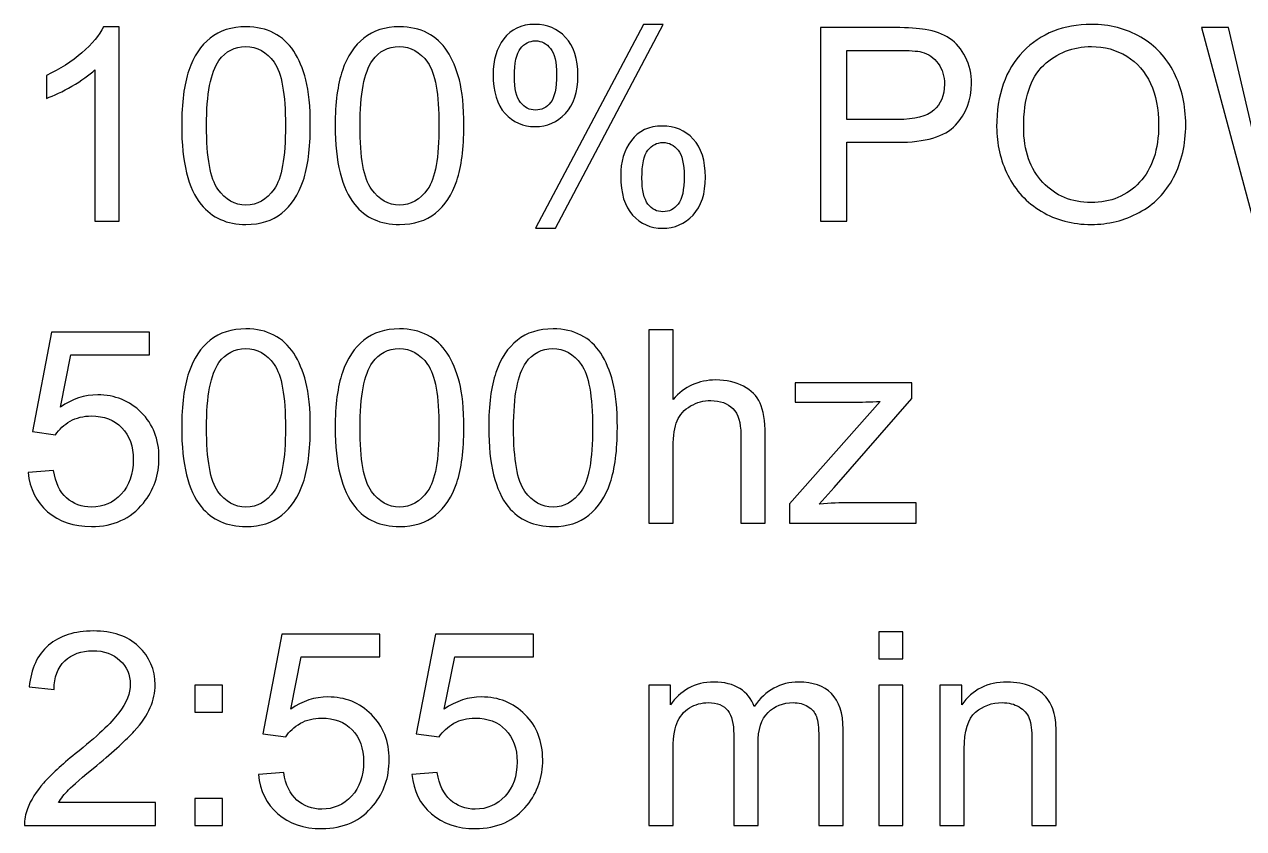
# Model space of a CAD drawing. Extents: x -719 to 505, y -1021 to 376.
# Drawn here: x -644.3 to -529.7, y 244 to 319.6 of the extents above; entities that cross this region are included whole.
import ezdxf

# ---------------------------------------------------------------- set-up
doc = ezdxf.new("R2010")
doc.units = 0
doc.header["$MEASUREMENT"] = 0
doc.layers.add('OUTLINE', color=7, linetype='CONTINUOUS')

msp = doc.modelspace()

# ---------------------------------------------------------------- linework, layer by layer
at = {"layer": 'OUTLINE', "color": 250}
for points, knots in [([(-600.2308, 314.8817), (-600.2308, 316.1771), (-599.898, 317.282), (-599.2284, 318.188), (-599.2284, 318.188), (-598.5586, 319.0981), (-597.5907, 319.5511), (-596.3204, 319.5511), (-596.3204, 319.5511), (-595.1538, 319.5511), (-594.186, 319.1447), (-593.4212, 318.3319), (-593.4212, 318.3319), (-592.6564, 317.5191), (-592.2718, 316.3211), (-592.2718, 314.7463), (-592.2718, 314.7463), (-592.2718, 313.2096), (-592.6607, 312.0242), (-593.4342, 311.1945), (-593.4342, 311.1945), (-594.2075, 310.3648), (-595.1625, 309.9499), (-596.2945, 309.9499), (-596.2945, 309.9499), (-597.4222, 309.9499), (-598.3599, 310.3605), (-599.1073, 311.1776), (-599.1073, 311.1776), (-599.8549, 311.9946), (-600.2308, 313.2307), (-600.2308, 314.8817)], [0, 0, 0, 0, 0.11111111, 0.11111111, 0.11111111, 0.11111111, 0.22222222, 0.22222222, 0.22222222, 0.22222222, 0.33333333, 0.33333333, 0.33333333, 0.33333333, 0.44444444, 0.44444444, 0.44444444, 0.44444444, 0.55555556, 0.55555556, 0.55555556, 0.55555556, 0.66666667, 0.66666667, 0.66666667, 0.66666667, 0.77777778, 0.77777778, 0.77777778, 0.77777778, 1, 1, 1, 1]), ([(-596.2426, 300.3995), (-596.2426, 300.3995), (-586.1189, 319.5511), (-586.1189, 319.5511), (-586.1189, 319.5511), (-586.1189, 319.5511), (-584.261, 319.5511), (-584.261, 319.5511), (-584.261, 319.5511), (-584.261, 319.5511), (-594.3588, 300.3995), (-594.3588, 300.3995), (-594.3588, 300.3995), (-594.3588, 300.3995), (-596.2426, 300.3995), (-596.2426, 300.3995)], [0, 0, 0, 0, 0.2, 0.2, 0.2, 0.2, 0.4, 0.4, 0.4, 0.4, 0.6, 0.6, 0.6, 0.6, 1, 1, 1, 1]), ([(-552.9437, 309.9118), (-552.9437, 312.9259), (-552.1141, 315.2881), (-550.4592, 316.9942), (-550.4592, 316.9942), (-548.8044, 318.7002), (-546.6699, 319.5511), (-544.0515, 319.5511), (-544.0515, 319.5511), (-542.3361, 319.5511), (-540.7936, 319.1489), (-539.4152, 318.3488), (-539.4152, 318.3488), (-538.0412, 317.5487), (-536.9912, 316.4311), (-536.2697, 314.996), (-536.2697, 314.996), (-535.5481, 313.5652), (-535.1852, 311.9396), (-535.1852, 310.1235), (-535.1852, 310.1235), (-535.1852, 308.282), (-535.5653, 306.631), (-536.3258, 305.1789), (-536.3258, 305.1789), (-537.0863, 303.7227), (-538.1622, 302.622), (-539.5535, 301.8769), (-539.5535, 301.8769), (-540.9492, 301.1276), (-542.4528, 300.7551), (-544.0644, 300.7551), (-544.0644, 300.7551), (-545.8144, 300.7551), (-547.3742, 301.17), (-548.7526, 301.9955), (-548.7526, 301.9955), (-550.1266, 302.821), (-551.1722, 303.947), (-551.8808, 305.3779), (-551.8808, 305.3779), (-552.5894, 306.8045), (-552.9437, 308.3158), (-552.9437, 309.9118)], [0, 0, 0, 0, 0.08333333, 0.08333333, 0.08333333, 0.08333333, 0.16666667, 0.16666667, 0.16666667, 0.16666667, 0.25, 0.25, 0.25, 0.25, 0.33333333, 0.33333333, 0.33333333, 0.33333333, 0.41666667, 0.41666667, 0.41666667, 0.41666667, 0.5, 0.5, 0.5, 0.5, 0.58333333, 0.58333333, 0.58333333, 0.58333333, 0.66666667, 0.66666667, 0.66666667, 0.66666667, 0.75, 0.75, 0.75, 0.75, 0.83333333, 0.83333333, 0.83333333, 0.83333333, 1, 1, 1, 1]), ([(-635.3459, 301.0599), (-635.3459, 301.0599), (-637.6273, 301.0599), (-637.6273, 301.0599), (-637.6273, 301.0599), (-637.6273, 301.0599), (-637.6273, 315.2924), (-637.6273, 315.2924), (-637.6273, 315.2924), (-638.1761, 314.7759), (-638.8977, 314.2637), (-639.7878, 313.7514), (-639.7878, 313.7514), (-640.6778, 313.2392), (-641.4815, 312.854), (-642.1901, 312.6), (-642.1901, 312.6), (-642.1901, 312.6), (-642.1901, 314.759), (-642.1901, 314.759), (-642.1901, 314.759), (-640.9155, 315.3432), (-639.8007, 316.0544), (-638.8458, 316.8926), (-638.8458, 316.8926), (-637.8909, 317.7265), (-637.2125, 318.5351), (-636.815, 319.3225), (-636.815, 319.3225), (-636.815, 319.3225), (-635.3459, 319.3225), (-635.3459, 319.3225), (-635.3459, 319.3225), (-635.3459, 319.3225), (-635.3459, 301.0599), (-635.3459, 301.0599)], [0, 0, 0, 0, 0.1, 0.1, 0.1, 0.1, 0.2, 0.2, 0.2, 0.2, 0.3, 0.3, 0.3, 0.3, 0.4, 0.4, 0.4, 0.4, 0.5, 0.5, 0.5, 0.5, 0.6, 0.6, 0.6, 0.6, 0.7, 0.7, 0.7, 0.7, 0.8, 0.8, 0.8, 0.8, 1, 1, 1, 1]), ([(-629.4827, 310.0346), (-629.4827, 312.1809), (-629.258, 313.9165), (-628.8086, 315.2289), (-628.8086, 315.2289), (-628.3549, 316.5454), (-627.6852, 317.5572), (-626.7952, 318.2642), (-626.7952, 318.2642), (-625.9093, 318.9711), (-624.7903, 319.3225), (-623.4422, 319.3225), (-623.4422, 319.3225), (-622.4483, 319.3225), (-621.5756, 319.1278), (-620.8195, 318.7341), (-620.8195, 318.7341), (-620.0676, 318.3404), (-619.4454, 317.7731), (-618.9614, 317.0323), (-618.9614, 317.0323), (-618.4775, 316.2957), (-618.0973, 315.394), (-617.8207, 314.3314), (-617.8207, 314.3314), (-617.54, 313.2688), (-617.4017, 311.8337), (-617.4017, 310.0346), (-617.4017, 310.0346), (-617.4017, 307.901), (-617.6263, 306.1738), (-618.0714, 304.8614), (-618.0714, 304.8614), (-618.5164, 303.5449), (-619.1862, 302.5331), (-620.0762, 301.8219), (-620.0762, 301.8219), (-620.962, 301.1107), (-622.0854, 300.7551), (-623.4422, 300.7551), (-623.4422, 300.7551), (-625.2267, 300.7551), (-626.6309, 301.3774), (-627.6507, 302.6262), (-627.6507, 302.6262), (-628.8734, 304.1502), (-629.4827, 306.6183), (-629.4827, 310.0346)], [0, 0, 0, 0, 0.07692308, 0.07692308, 0.07692308, 0.07692308, 0.15384615, 0.15384615, 0.15384615, 0.15384615, 0.23076923, 0.23076923, 0.23076923, 0.23076923, 0.30769231, 0.30769231, 0.30769231, 0.30769231, 0.38461538, 0.38461538, 0.38461538, 0.38461538, 0.46153846, 0.46153846, 0.46153846, 0.46153846, 0.53846154, 0.53846154, 0.53846154, 0.53846154, 0.61538462, 0.61538462, 0.61538462, 0.61538462, 0.69230769, 0.69230769, 0.69230769, 0.69230769, 0.76923077, 0.76923077, 0.76923077, 0.76923077, 0.84615385, 0.84615385, 0.84615385, 0.84615385, 1, 1, 1, 1]), ([(-615.0641, 310.0346), (-615.0641, 312.1809), (-614.8394, 313.9165), (-614.39, 315.2289), (-614.39, 315.2289), (-613.9363, 316.5454), (-613.2666, 317.5572), (-612.3766, 318.2642), (-612.3766, 318.2642), (-611.4907, 318.9711), (-610.3717, 319.3225), (-609.0236, 319.3225), (-609.0236, 319.3225), (-608.0297, 319.3225), (-607.157, 319.1278), (-606.4009, 318.7341), (-606.4009, 318.7341), (-605.649, 318.3404), (-605.0268, 317.7731), (-604.5428, 317.0323), (-604.5428, 317.0323), (-604.0589, 316.2957), (-603.6787, 315.394), (-603.4021, 314.3314), (-603.4021, 314.3314), (-603.1214, 313.2688), (-602.9831, 311.8337), (-602.9831, 310.0346), (-602.9831, 310.0346), (-602.9831, 307.901), (-603.2077, 306.1738), (-603.6528, 304.8614), (-603.6528, 304.8614), (-604.0978, 303.5449), (-604.7676, 302.5331), (-605.6576, 301.8219), (-605.6576, 301.8219), (-606.5434, 301.1107), (-607.6668, 300.7551), (-609.0236, 300.7551), (-609.0236, 300.7551), (-610.8081, 300.7551), (-612.2123, 301.3774), (-613.2321, 302.6262), (-613.2321, 302.6262), (-614.4548, 304.1502), (-615.0641, 306.6183), (-615.0641, 310.0346)], [0, 0, 0, 0, 0.07692308, 0.07692308, 0.07692308, 0.07692308, 0.15384615, 0.15384615, 0.15384615, 0.15384615, 0.23076923, 0.23076923, 0.23076923, 0.23076923, 0.30769231, 0.30769231, 0.30769231, 0.30769231, 0.38461538, 0.38461538, 0.38461538, 0.38461538, 0.46153846, 0.46153846, 0.46153846, 0.46153846, 0.53846154, 0.53846154, 0.53846154, 0.53846154, 0.61538462, 0.61538462, 0.61538462, 0.61538462, 0.69230769, 0.69230769, 0.69230769, 0.69230769, 0.76923077, 0.76923077, 0.76923077, 0.76923077, 0.84615385, 0.84615385, 0.84615385, 0.84615385, 1, 1, 1, 1]), ([(-569.4838, 301.0599), (-569.4838, 301.0599), (-569.4838, 319.2463), (-569.4838, 319.2463), (-569.4838, 319.2463), (-569.4838, 319.2463), (-562.4754, 319.2463), (-562.4754, 319.2463), (-562.4754, 319.2463), (-561.244, 319.2463), (-560.3021, 319.187), (-559.6496, 319.0727), (-559.6496, 319.0727), (-558.7379, 318.9246), (-557.9731, 318.6409), (-557.3552, 318.2261), (-557.3552, 318.2261), (-556.7374, 317.807), (-556.2405, 317.2228), (-555.8645, 316.4735), (-555.8645, 316.4735), (-555.4886, 315.7242), (-555.3029, 314.8987), (-555.3029, 313.997), (-555.3029, 313.997), (-555.3029, 312.456), (-555.8041, 311.1479), (-556.8108, 310.0811), (-556.8108, 310.0811), (-557.8133, 309.0101), (-559.6323, 308.4767), (-562.2594, 308.4767), (-562.2594, 308.4767), (-562.2594, 308.4767), (-567.0209, 308.4767), (-567.0209, 308.4767), (-567.0209, 308.4767), (-567.0209, 308.4767), (-567.0209, 301.0599), (-567.0209, 301.0599), (-567.0209, 301.0599), (-567.0209, 301.0599), (-569.4838, 301.0599), (-569.4838, 301.0599)], [0, 0, 0, 0, 0.08333333, 0.08333333, 0.08333333, 0.08333333, 0.16666667, 0.16666667, 0.16666667, 0.16666667, 0.25, 0.25, 0.25, 0.25, 0.33333333, 0.33333333, 0.33333333, 0.33333333, 0.41666667, 0.41666667, 0.41666667, 0.41666667, 0.5, 0.5, 0.5, 0.5, 0.58333333, 0.58333333, 0.58333333, 0.58333333, 0.66666667, 0.66666667, 0.66666667, 0.66666667, 0.75, 0.75, 0.75, 0.75, 0.83333333, 0.83333333, 0.83333333, 0.83333333, 1, 1, 1, 1]), ([(-528.8249, 301.0599), (-528.8249, 301.0599), (-533.7117, 319.2463), (-533.7117, 319.2463), (-533.7117, 319.2463), (-533.7117, 319.2463), (-531.1624, 319.2463), (-531.1624, 319.2463), (-531.1624, 319.2463), (-531.1624, 319.2463), (-528.3799, 307.321), (-528.3799, 307.321), (-528.3799, 307.321), (-528.0773, 306.0722), (-527.8095, 304.8318), (-527.5805, 303.6041), (-527.5805, 303.6041), (-527.0922, 305.543), (-526.807, 306.6606), (-526.725, 306.9569), (-526.725, 306.9569), (-526.725, 306.9569), (-523.2164, 319.2463), (-523.2164, 319.2463), (-523.2164, 319.2463), (-523.2164, 319.2463), (-520.2567, 319.2463), (-520.2567, 319.2463), (-520.2567, 319.2463), (-520.2567, 319.2463), (-517.5951, 310.0388), (-517.5951, 310.0388), (-517.5951, 310.0388), (-516.9426, 307.7528), (-516.4587, 305.6065), (-516.1476, 303.6041), (-516.1476, 303.6041), (-515.9013, 304.7514), (-515.5859, 306.0679), (-515.2013, 307.5538), (-515.2013, 307.5538), (-515.2013, 307.5538), (-512.302, 319.2463), (-512.302, 319.2463), (-512.302, 319.2463), (-512.302, 319.2463), (-509.8349, 319.2463), (-509.8349, 319.2463), (-509.8349, 319.2463), (-509.8349, 319.2463), (-514.9162, 301.0599), (-514.9162, 301.0599), (-514.9162, 301.0599), (-514.9162, 301.0599), (-517.3055, 301.0599), (-517.3055, 301.0599), (-517.3055, 301.0599), (-517.3055, 301.0599), (-521.1987, 314.9156), (-521.1987, 314.9156), (-521.1987, 314.9156), (-521.527, 316.0755), (-521.7257, 316.7867), (-521.7992, 317.0492), (-521.7992, 317.0492), (-522.0109, 316.2195), (-522.2011, 315.5083), (-522.3653, 314.9198), (-522.3653, 314.9198), (-522.3653, 314.9198), (-526.2583, 301.0599), (-526.2583, 301.0599), (-526.2583, 301.0599), (-526.2583, 301.0599), (-528.8249, 301.0599), (-528.8249, 301.0599)], [0, 0, 0, 0, 0.05, 0.05, 0.05, 0.05, 0.1, 0.1, 0.1, 0.1, 0.15, 0.15, 0.15, 0.15, 0.2, 0.2, 0.2, 0.2, 0.25, 0.25, 0.25, 0.25, 0.3, 0.3, 0.3, 0.3, 0.35, 0.35, 0.35, 0.35, 0.4, 0.4, 0.4, 0.4, 0.45, 0.45, 0.45, 0.45, 0.5, 0.5, 0.5, 0.5, 0.55, 0.55, 0.55, 0.55, 0.6, 0.6, 0.6, 0.6, 0.65, 0.65, 0.65, 0.65, 0.7, 0.7, 0.7, 0.7, 0.75, 0.75, 0.75, 0.75, 0.8, 0.8, 0.8, 0.8, 0.85, 0.85, 0.85, 0.85, 0.9, 0.9, 0.9, 0.9, 1, 1, 1, 1]), ([(-627.1494, 310.0261), (-627.1494, 307.0331), (-626.7952, 305.0435), (-626.0822, 304.0613), (-626.0822, 304.0613), (-625.3693, 303.075), (-624.4878, 302.5839), (-623.4422, 302.5839), (-623.4422, 302.5839), (-622.3965, 302.5839), (-621.515, 303.0792), (-620.8021, 304.0656), (-620.8021, 304.0656), (-620.0892, 305.0562), (-619.7349, 307.0416), (-619.7349, 310.0261), (-619.7349, 310.0261), (-619.7349, 313.0191), (-620.0892, 315.0087), (-620.8021, 315.9909), (-620.8021, 315.9909), (-621.5108, 316.9772), (-622.4009, 317.4683), (-623.4681, 317.4683), (-623.4681, 317.4683), (-624.5138, 317.4683), (-625.3519, 317.0323), (-625.9785, 316.1644), (-625.9785, 316.1644), (-626.7606, 315.0595), (-627.1494, 313.0106), (-627.1494, 310.0261)], [0, 0, 0, 0, 0.11111111, 0.11111111, 0.11111111, 0.11111111, 0.22222222, 0.22222222, 0.22222222, 0.22222222, 0.33333333, 0.33333333, 0.33333333, 0.33333333, 0.44444444, 0.44444444, 0.44444444, 0.44444444, 0.55555556, 0.55555556, 0.55555556, 0.55555556, 0.66666667, 0.66666667, 0.66666667, 0.66666667, 0.77777778, 0.77777778, 0.77777778, 0.77777778, 1, 1, 1, 1]), ([(-612.7308, 310.0261), (-612.7308, 307.0331), (-612.3766, 305.0435), (-611.6636, 304.0613), (-611.6636, 304.0613), (-610.9507, 303.075), (-610.0692, 302.5839), (-609.0236, 302.5839), (-609.0236, 302.5839), (-607.9779, 302.5839), (-607.0964, 303.0792), (-606.3835, 304.0656), (-606.3835, 304.0656), (-605.6706, 305.0562), (-605.3163, 307.0416), (-605.3163, 310.0261), (-605.3163, 310.0261), (-605.3163, 313.0191), (-605.6706, 315.0087), (-606.3835, 315.9909), (-606.3835, 315.9909), (-607.0922, 316.9772), (-607.9823, 317.4683), (-609.0495, 317.4683), (-609.0495, 317.4683), (-610.0952, 317.4683), (-610.9333, 317.0323), (-611.5599, 316.1644), (-611.5599, 316.1644), (-612.342, 315.0595), (-612.7308, 313.0106), (-612.7308, 310.0261)], [0, 0, 0, 0, 0.11111111, 0.11111111, 0.11111111, 0.11111111, 0.22222222, 0.22222222, 0.22222222, 0.22222222, 0.33333333, 0.33333333, 0.33333333, 0.33333333, 0.44444444, 0.44444444, 0.44444444, 0.44444444, 0.55555556, 0.55555556, 0.55555556, 0.55555556, 0.66666667, 0.66666667, 0.66666667, 0.66666667, 0.77777778, 0.77777778, 0.77777778, 0.77777778, 1, 1, 1, 1]), ([(-596.2556, 318.0017), (-596.8216, 318.0017), (-597.2926, 317.7646), (-597.6685, 317.2863), (-597.6685, 317.2863), (-598.0444, 316.8079), (-598.2346, 315.9316), (-598.2346, 314.6574), (-598.2346, 314.6574), (-598.2346, 313.4974), (-598.0444, 312.6804), (-597.6642, 312.2105), (-597.6642, 312.2105), (-597.284, 311.7364), (-596.813, 311.4993), (-596.2556, 311.4993), (-596.2556, 311.4993), (-595.6809, 311.4993), (-595.2056, 311.7364), (-594.8297, 312.2147), (-594.8297, 312.2147), (-594.4538, 312.6931), (-594.268, 313.5652), (-594.268, 314.8309), (-594.268, 314.8309), (-594.268, 315.9993), (-594.4582, 316.8206), (-594.8384, 317.2905), (-594.8384, 317.2905), (-595.2186, 317.7646), (-595.6896, 318.0017), (-596.2556, 318.0017)], [0, 0, 0, 0, 0.11111111, 0.11111111, 0.11111111, 0.11111111, 0.22222222, 0.22222222, 0.22222222, 0.22222222, 0.33333333, 0.33333333, 0.33333333, 0.33333333, 0.44444444, 0.44444444, 0.44444444, 0.44444444, 0.55555556, 0.55555556, 0.55555556, 0.55555556, 0.66666667, 0.66666667, 0.66666667, 0.66666667, 0.77777778, 0.77777778, 0.77777778, 0.77777778, 1, 1, 1, 1]), ([(-550.4031, 309.8695), (-550.4031, 307.6808), (-549.8025, 305.9579), (-548.6013, 304.7006), (-548.6013, 304.7006), (-547.4001, 303.4433), (-545.8921, 302.8125), (-544.0774, 302.8125), (-544.0774, 302.8125), (-542.2281, 302.8125), (-540.7114, 303.4475), (-539.5146, 304.7175), (-539.5146, 304.7175), (-538.3221, 305.9875), (-537.7258, 307.7909), (-537.7258, 310.1277), (-537.7258, 310.1277), (-537.7258, 311.6051), (-537.9808, 312.8963), (-538.4906, 313.997), (-538.4906, 313.997), (-539.0004, 315.0976), (-539.7479, 315.9528), (-540.7288, 316.5581), (-540.7288, 316.5581), (-541.7139, 317.1635), (-542.8158, 317.4683), (-544.0385, 317.4683), (-544.0385, 317.4683), (-545.7755, 317.4683), (-547.2705, 316.8841), (-548.5235, 315.7157), (-548.5235, 315.7157), (-549.7766, 314.5473), (-550.4031, 312.6), (-550.4031, 309.8695)], [0, 0, 0, 0, 0.1, 0.1, 0.1, 0.1, 0.2, 0.2, 0.2, 0.2, 0.3, 0.3, 0.3, 0.3, 0.4, 0.4, 0.4, 0.4, 0.5, 0.5, 0.5, 0.5, 0.6, 0.6, 0.6, 0.6, 0.7, 0.7, 0.7, 0.7, 0.8, 0.8, 0.8, 0.8, 1, 1, 1, 1]), ([(-567.0209, 310.6103), (-567.0209, 310.6103), (-562.2248, 310.6103), (-562.2248, 310.6103), (-562.2248, 310.6103), (-560.6347, 310.6103), (-559.5114, 310.8982), (-558.8416, 311.4781), (-558.8416, 311.4781), (-558.1762, 312.0581), (-557.8435, 312.8709), (-557.8435, 313.925), (-557.8435, 313.925), (-557.8435, 314.6828), (-558.0379, 315.3347), (-558.4311, 315.8766), (-558.4311, 315.8766), (-558.8244, 316.4184), (-559.3429, 316.7783), (-559.9823, 316.9518), (-559.9823, 316.9518), (-560.3971, 317.0577), (-561.1619, 317.1127), (-562.2724, 317.1127), (-562.2724, 317.1127), (-562.2724, 317.1127), (-567.0209, 317.1127), (-567.0209, 317.1127), (-567.0209, 317.1127), (-567.0209, 317.1127), (-567.0209, 310.6103), (-567.0209, 310.6103)], [0, 0, 0, 0, 0.11111111, 0.11111111, 0.11111111, 0.11111111, 0.22222222, 0.22222222, 0.22222222, 0.22222222, 0.33333333, 0.33333333, 0.33333333, 0.33333333, 0.44444444, 0.44444444, 0.44444444, 0.44444444, 0.55555556, 0.55555556, 0.55555556, 0.55555556, 0.66666667, 0.66666667, 0.66666667, 0.66666667, 0.77777778, 0.77777778, 0.77777778, 0.77777778, 1, 1, 1, 1]), ([(-588.2535, 305.3313), (-588.2535, 306.6352), (-587.9207, 307.7401), (-587.2511, 308.646), (-587.2511, 308.646), (-586.5856, 309.5477), (-585.6134, 310.0007), (-584.3388, 310.0007), (-584.3388, 310.0007), (-583.1722, 310.0007), (-582.2043, 309.5943), (-581.4395, 308.7815), (-581.4395, 308.7815), (-580.6747, 307.9687), (-580.2945, 306.7707), (-580.2945, 305.1959), (-580.2945, 305.1959), (-580.2945, 303.6592), (-580.6791, 302.4738), (-581.4525, 301.6441), (-581.4525, 301.6441), (-582.2259, 300.8144), (-583.1851, 300.3995), (-584.3258, 300.3995), (-584.3258, 300.3995), (-585.4493, 300.3995), (-586.3826, 300.8101), (-587.13, 301.6314), (-587.13, 301.6314), (-587.8775, 302.4527), (-588.2535, 303.6888), (-588.2535, 305.3313)], [0, 0, 0, 0, 0.11111111, 0.11111111, 0.11111111, 0.11111111, 0.22222222, 0.22222222, 0.22222222, 0.22222222, 0.33333333, 0.33333333, 0.33333333, 0.33333333, 0.44444444, 0.44444444, 0.44444444, 0.44444444, 0.55555556, 0.55555556, 0.55555556, 0.55555556, 0.66666667, 0.66666667, 0.66666667, 0.66666667, 0.77777778, 0.77777778, 0.77777778, 0.77777778, 1, 1, 1, 1]), ([(-584.274, 308.4513), (-584.8486, 308.4513), (-585.3197, 308.2142), (-585.6956, 307.7359), (-585.6956, 307.7359), (-586.0715, 307.2575), (-586.2572, 306.3812), (-586.2572, 305.107), (-586.2572, 305.107), (-586.2572, 303.9555), (-586.0671, 303.1427), (-585.6869, 302.6643), (-585.6869, 302.6643), (-585.311, 302.186), (-584.8443, 301.9489), (-584.2869, 301.9489), (-584.2869, 301.9489), (-583.7036, 301.9489), (-583.2283, 302.186), (-582.8524, 302.6643), (-582.8524, 302.6643), (-582.4765, 303.1427), (-582.2907, 304.0148), (-582.2907, 305.2805), (-582.2907, 305.2805), (-582.2907, 306.4489), (-582.4809, 307.2702), (-582.8611, 307.7401), (-582.8611, 307.7401), (-583.237, 308.2142), (-583.7079, 308.4513), (-584.274, 308.4513)], [0, 0, 0, 0, 0.11111111, 0.11111111, 0.11111111, 0.11111111, 0.22222222, 0.22222222, 0.22222222, 0.22222222, 0.33333333, 0.33333333, 0.33333333, 0.33333333, 0.44444444, 0.44444444, 0.44444444, 0.44444444, 0.55555556, 0.55555556, 0.55555556, 0.55555556, 0.66666667, 0.66666667, 0.66666667, 0.66666667, 0.77777778, 0.77777778, 0.77777778, 0.77777778, 1, 1, 1, 1]), ([(-629.4827, 281.6585), (-629.4827, 283.8048), (-629.258, 285.5404), (-628.8086, 286.8528), (-628.8086, 286.8528), (-628.3549, 288.1693), (-627.6852, 289.1811), (-626.7952, 289.8881), (-626.7952, 289.8881), (-625.9093, 290.595), (-624.7903, 290.9464), (-623.4422, 290.9464), (-623.4422, 290.9464), (-622.4483, 290.9464), (-621.5756, 290.7517), (-620.8195, 290.358), (-620.8195, 290.358), (-620.0676, 289.9643), (-619.4454, 289.397), (-618.9614, 288.6562), (-618.9614, 288.6562), (-618.4775, 287.9196), (-618.0973, 287.0179), (-617.8207, 285.9553), (-617.8207, 285.9553), (-617.54, 284.8927), (-617.4017, 283.4576), (-617.4017, 281.6585), (-617.4017, 281.6585), (-617.4017, 279.5249), (-617.6263, 277.7977), (-618.0714, 276.4853), (-618.0714, 276.4853), (-618.5164, 275.1688), (-619.1862, 274.157), (-620.0762, 273.4458), (-620.0762, 273.4458), (-620.962, 272.7346), (-622.0854, 272.379), (-623.4422, 272.379), (-623.4422, 272.379), (-625.2267, 272.379), (-626.6309, 273.0013), (-627.6507, 274.2501), (-627.6507, 274.2501), (-628.8734, 275.7741), (-629.4827, 278.2422), (-629.4827, 281.6585)], [0, 0, 0, 0, 0.07692308, 0.07692308, 0.07692308, 0.07692308, 0.15384615, 0.15384615, 0.15384615, 0.15384615, 0.23076923, 0.23076923, 0.23076923, 0.23076923, 0.30769231, 0.30769231, 0.30769231, 0.30769231, 0.38461538, 0.38461538, 0.38461538, 0.38461538, 0.46153846, 0.46153846, 0.46153846, 0.46153846, 0.53846154, 0.53846154, 0.53846154, 0.53846154, 0.61538462, 0.61538462, 0.61538462, 0.61538462, 0.69230769, 0.69230769, 0.69230769, 0.69230769, 0.76923077, 0.76923077, 0.76923077, 0.76923077, 0.84615385, 0.84615385, 0.84615385, 0.84615385, 1, 1, 1, 1]), ([(-615.0641, 281.6585), (-615.0641, 283.8048), (-614.8394, 285.5404), (-614.39, 286.8528), (-614.39, 286.8528), (-613.9363, 288.1693), (-613.2666, 289.1811), (-612.3766, 289.8881), (-612.3766, 289.8881), (-611.4907, 290.595), (-610.3717, 290.9464), (-609.0236, 290.9464), (-609.0236, 290.9464), (-608.0297, 290.9464), (-607.157, 290.7517), (-606.4009, 290.358), (-606.4009, 290.358), (-605.649, 289.9643), (-605.0268, 289.397), (-604.5428, 288.6562), (-604.5428, 288.6562), (-604.0589, 287.9196), (-603.6787, 287.0179), (-603.4021, 285.9553), (-603.4021, 285.9553), (-603.1214, 284.8927), (-602.9831, 283.4576), (-602.9831, 281.6585), (-602.9831, 281.6585), (-602.9831, 279.5249), (-603.2077, 277.7977), (-603.6528, 276.4853), (-603.6528, 276.4853), (-604.0978, 275.1688), (-604.7676, 274.157), (-605.6576, 273.4458), (-605.6576, 273.4458), (-606.5434, 272.7346), (-607.6668, 272.379), (-609.0236, 272.379), (-609.0236, 272.379), (-610.8081, 272.379), (-612.2123, 273.0013), (-613.2321, 274.2501), (-613.2321, 274.2501), (-614.4548, 275.7741), (-615.0641, 278.2422), (-615.0641, 281.6585)], [0, 0, 0, 0, 0.07692308, 0.07692308, 0.07692308, 0.07692308, 0.15384615, 0.15384615, 0.15384615, 0.15384615, 0.23076923, 0.23076923, 0.23076923, 0.23076923, 0.30769231, 0.30769231, 0.30769231, 0.30769231, 0.38461538, 0.38461538, 0.38461538, 0.38461538, 0.46153846, 0.46153846, 0.46153846, 0.46153846, 0.53846154, 0.53846154, 0.53846154, 0.53846154, 0.61538462, 0.61538462, 0.61538462, 0.61538462, 0.69230769, 0.69230769, 0.69230769, 0.69230769, 0.76923077, 0.76923077, 0.76923077, 0.76923077, 0.84615385, 0.84615385, 0.84615385, 0.84615385, 1, 1, 1, 1]), ([(-600.6456, 281.6585), (-600.6456, 283.8048), (-600.4209, 285.5404), (-599.9715, 286.8528), (-599.9715, 286.8528), (-599.5178, 288.1693), (-598.8481, 289.1811), (-597.9581, 289.8881), (-597.9581, 289.8881), (-597.0722, 290.595), (-595.9532, 290.9464), (-594.6051, 290.9464), (-594.6051, 290.9464), (-593.6112, 290.9464), (-592.7385, 290.7517), (-591.9824, 290.358), (-591.9824, 290.358), (-591.2305, 289.9643), (-590.6083, 289.397), (-590.1243, 288.6562), (-590.1243, 288.6562), (-589.6404, 287.9196), (-589.2602, 287.0179), (-588.9836, 285.9553), (-588.9836, 285.9553), (-588.7029, 284.8927), (-588.5646, 283.4576), (-588.5646, 281.6585), (-588.5646, 281.6585), (-588.5646, 279.5249), (-588.7892, 277.7977), (-589.2343, 276.4853), (-589.2343, 276.4853), (-589.6793, 275.1688), (-590.3491, 274.157), (-591.2391, 273.4458), (-591.2391, 273.4458), (-592.1249, 272.7346), (-593.2483, 272.379), (-594.6051, 272.379), (-594.6051, 272.379), (-596.3896, 272.379), (-597.7938, 273.0013), (-598.8136, 274.2501), (-598.8136, 274.2501), (-600.0363, 275.7741), (-600.6456, 278.2422), (-600.6456, 281.6585)], [0, 0, 0, 0, 0.07692308, 0.07692308, 0.07692308, 0.07692308, 0.15384615, 0.15384615, 0.15384615, 0.15384615, 0.23076923, 0.23076923, 0.23076923, 0.23076923, 0.30769231, 0.30769231, 0.30769231, 0.30769231, 0.38461538, 0.38461538, 0.38461538, 0.38461538, 0.46153846, 0.46153846, 0.46153846, 0.46153846, 0.53846154, 0.53846154, 0.53846154, 0.53846154, 0.61538462, 0.61538462, 0.61538462, 0.61538462, 0.69230769, 0.69230769, 0.69230769, 0.69230769, 0.76923077, 0.76923077, 0.76923077, 0.76923077, 0.84615385, 0.84615385, 0.84615385, 0.84615385, 1, 1, 1, 1]), ([(-585.6048, 272.6838), (-585.6048, 272.6838), (-585.6048, 290.8702), (-585.6048, 290.8702), (-585.6048, 290.8702), (-585.6048, 290.8702), (-583.3234, 290.8702), (-583.3234, 290.8702), (-583.3234, 290.8702), (-583.3234, 290.8702), (-583.3234, 284.3255), (-583.3234, 284.3255), (-583.3234, 284.3255), (-582.2647, 285.5404), (-580.9296, 286.1458), (-579.3137, 286.1458), (-579.3137, 286.1458), (-578.3242, 286.1458), (-577.4643, 285.9553), (-576.7298, 285.5701), (-576.7298, 285.5701), (-575.9996, 285.1848), (-575.4768, 284.6557), (-575.1613, 283.9783), (-575.1613, 283.9783), (-574.8459, 283.301), (-574.6904, 282.3146), (-574.6904, 281.0277), (-574.6904, 281.0277), (-574.6904, 281.0277), (-574.6904, 272.6838), (-574.6904, 272.6838), (-574.6904, 272.6838), (-574.6904, 272.6838), (-576.9718, 272.6838), (-576.9718, 272.6838), (-576.9718, 272.6838), (-576.9718, 272.6838), (-576.9718, 281.0192), (-576.9718, 281.0192), (-576.9718, 281.0192), (-576.9718, 282.1326), (-577.2181, 282.9454), (-577.7063, 283.4534), (-577.7063, 283.4534), (-578.1989, 283.9614), (-578.8902, 284.2154), (-579.7889, 284.2154), (-579.7889, 284.2154), (-580.4587, 284.2154), (-581.0896, 284.0461), (-581.6814, 283.7032), (-581.6814, 283.7032), (-582.2734, 283.3603), (-582.6925, 282.8946), (-582.9475, 282.3062), (-582.9475, 282.3062), (-583.198, 281.722), (-583.3234, 280.9134), (-583.3234, 279.8805), (-583.3234, 279.8805), (-583.3234, 279.8805), (-583.3234, 272.6838), (-583.3234, 272.6838), (-583.3234, 272.6838), (-583.3234, 272.6838), (-585.6048, 272.6838), (-585.6048, 272.6838)], [0, 0, 0, 0, 0.05555556, 0.05555556, 0.05555556, 0.05555556, 0.11111111, 0.11111111, 0.11111111, 0.11111111, 0.16666667, 0.16666667, 0.16666667, 0.16666667, 0.22222222, 0.22222222, 0.22222222, 0.22222222, 0.27777778, 0.27777778, 0.27777778, 0.27777778, 0.33333333, 0.33333333, 0.33333333, 0.33333333, 0.38888889, 0.38888889, 0.38888889, 0.38888889, 0.44444444, 0.44444444, 0.44444444, 0.44444444, 0.5, 0.5, 0.5, 0.5, 0.55555556, 0.55555556, 0.55555556, 0.55555556, 0.61111111, 0.61111111, 0.61111111, 0.61111111, 0.66666667, 0.66666667, 0.66666667, 0.66666667, 0.72222222, 0.72222222, 0.72222222, 0.72222222, 0.77777778, 0.77777778, 0.77777778, 0.77777778, 0.83333333, 0.83333333, 0.83333333, 0.83333333, 0.88888889, 0.88888889, 0.88888889, 0.88888889, 1, 1, 1, 1]), ([(-643.9012, 277.459), (-643.9012, 277.459), (-641.5161, 277.6368), (-641.5161, 277.6368), (-641.5161, 277.6368), (-641.3389, 276.498), (-640.9285, 275.6429), (-640.2889, 275.0672), (-640.2889, 275.0672), (-639.6495, 274.4957), (-638.8675, 274.2078), (-637.9471, 274.2078), (-637.9471, 274.2078), (-636.8366, 274.2078), (-635.9076, 274.6142), (-635.1515, 275.4228), (-635.1515, 275.4228), (-634.3997, 276.2356), (-634.0238, 277.3108), (-634.0238, 278.6486), (-634.0238, 278.6486), (-634.0238, 279.9228), (-634.3824, 280.9261), (-635.1039, 281.6627), (-635.1039, 281.6627), (-635.8256, 282.3993), (-636.7805, 282.7676), (-637.9687, 282.7676), (-637.9687, 282.7676), (-638.7075, 282.7676), (-639.3686, 282.6025), (-639.9563, 282.2723), (-639.9563, 282.2723), (-640.5396, 281.9421), (-640.9976, 281.5145), (-641.3346, 280.9896), (-641.3346, 280.9896), (-641.3346, 280.9896), (-643.4864, 281.2944), (-643.4864, 281.2944), (-643.4864, 281.2944), (-643.4864, 281.2944), (-641.6976, 290.6416), (-641.6976, 290.6416), (-641.6976, 290.6416), (-641.6976, 290.6416), (-632.4942, 290.6416), (-632.4942, 290.6416), (-632.4942, 290.6416), (-632.4942, 290.6416), (-632.4942, 288.508), (-632.4942, 288.508), (-632.4942, 288.508), (-632.4942, 288.508), (-639.8785, 288.508), (-639.8785, 288.508), (-639.8785, 288.508), (-639.8785, 288.508), (-640.868, 283.6016), (-640.868, 283.6016), (-640.868, 283.6016), (-639.7575, 284.3678), (-638.5909, 284.7488), (-637.3724, 284.7488), (-637.3724, 284.7488), (-635.7565, 284.7488), (-634.391, 284.1985), (-633.2806, 283.0978), (-633.2806, 283.0978), (-632.1701, 281.9971), (-631.6128, 280.5832), (-631.6128, 278.856), (-631.6128, 278.856), (-631.6128, 277.2092), (-632.101, 275.7868), (-633.0775, 274.5888), (-633.0775, 274.5888), (-634.2658, 273.1156), (-635.8904, 272.379), (-637.9471, 272.379), (-637.9471, 272.379), (-639.6322, 272.379), (-641.0063, 272.8447), (-642.0735, 273.7718), (-642.0735, 273.7718), (-643.1407, 274.6989), (-643.7499, 275.9265), (-643.9012, 277.459)], [0, 0, 0, 0, 0.04347826, 0.04347826, 0.04347826, 0.04347826, 0.08695652, 0.08695652, 0.08695652, 0.08695652, 0.13043478, 0.13043478, 0.13043478, 0.13043478, 0.17391304, 0.17391304, 0.17391304, 0.17391304, 0.2173913, 0.2173913, 0.2173913, 0.2173913, 0.26086957, 0.26086957, 0.26086957, 0.26086957, 0.30434783, 0.30434783, 0.30434783, 0.30434783, 0.34782609, 0.34782609, 0.34782609, 0.34782609, 0.39130435, 0.39130435, 0.39130435, 0.39130435, 0.43478261, 0.43478261, 0.43478261, 0.43478261, 0.47826087, 0.47826087, 0.47826087, 0.47826087, 0.52173913, 0.52173913, 0.52173913, 0.52173913, 0.56521739, 0.56521739, 0.56521739, 0.56521739, 0.60869565, 0.60869565, 0.60869565, 0.60869565, 0.65217391, 0.65217391, 0.65217391, 0.65217391, 0.69565217, 0.69565217, 0.69565217, 0.69565217, 0.73913043, 0.73913043, 0.73913043, 0.73913043, 0.7826087, 0.7826087, 0.7826087, 0.7826087, 0.82608696, 0.82608696, 0.82608696, 0.82608696, 0.86956522, 0.86956522, 0.86956522, 0.86956522, 0.91304348, 0.91304348, 0.91304348, 0.91304348, 1, 1, 1, 1]), ([(-627.1494, 281.65), (-627.1494, 278.657), (-626.7952, 276.6674), (-626.0822, 275.6852), (-626.0822, 275.6852), (-625.3693, 274.6989), (-624.4878, 274.2078), (-623.4422, 274.2078), (-623.4422, 274.2078), (-622.3965, 274.2078), (-621.515, 274.7031), (-620.8021, 275.6895), (-620.8021, 275.6895), (-620.0892, 276.6801), (-619.7349, 278.6655), (-619.7349, 281.65), (-619.7349, 281.65), (-619.7349, 284.643), (-620.0892, 286.6326), (-620.8021, 287.6148), (-620.8021, 287.6148), (-621.5108, 288.6011), (-622.4009, 289.0922), (-623.4681, 289.0922), (-623.4681, 289.0922), (-624.5138, 289.0922), (-625.3519, 288.6562), (-625.9785, 287.7883), (-625.9785, 287.7883), (-626.7606, 286.6834), (-627.1494, 284.6345), (-627.1494, 281.65)], [0, 0, 0, 0, 0.11111111, 0.11111111, 0.11111111, 0.11111111, 0.22222222, 0.22222222, 0.22222222, 0.22222222, 0.33333333, 0.33333333, 0.33333333, 0.33333333, 0.44444444, 0.44444444, 0.44444444, 0.44444444, 0.55555556, 0.55555556, 0.55555556, 0.55555556, 0.66666667, 0.66666667, 0.66666667, 0.66666667, 0.77777778, 0.77777778, 0.77777778, 0.77777778, 1, 1, 1, 1]), ([(-612.7308, 281.65), (-612.7308, 278.657), (-612.3766, 276.6674), (-611.6636, 275.6852), (-611.6636, 275.6852), (-610.9507, 274.6989), (-610.0692, 274.2078), (-609.0236, 274.2078), (-609.0236, 274.2078), (-607.9779, 274.2078), (-607.0964, 274.7031), (-606.3835, 275.6895), (-606.3835, 275.6895), (-605.6706, 276.6801), (-605.3163, 278.6655), (-605.3163, 281.65), (-605.3163, 281.65), (-605.3163, 284.643), (-605.6706, 286.6326), (-606.3835, 287.6148), (-606.3835, 287.6148), (-607.0922, 288.6011), (-607.9823, 289.0922), (-609.0495, 289.0922), (-609.0495, 289.0922), (-610.0952, 289.0922), (-610.9333, 288.6562), (-611.5599, 287.7883), (-611.5599, 287.7883), (-612.342, 286.6834), (-612.7308, 284.6345), (-612.7308, 281.65)], [0, 0, 0, 0, 0.11111111, 0.11111111, 0.11111111, 0.11111111, 0.22222222, 0.22222222, 0.22222222, 0.22222222, 0.33333333, 0.33333333, 0.33333333, 0.33333333, 0.44444444, 0.44444444, 0.44444444, 0.44444444, 0.55555556, 0.55555556, 0.55555556, 0.55555556, 0.66666667, 0.66666667, 0.66666667, 0.66666667, 0.77777778, 0.77777778, 0.77777778, 0.77777778, 1, 1, 1, 1]), ([(-598.3123, 281.65), (-598.3123, 278.657), (-597.9581, 276.6674), (-597.2451, 275.6852), (-597.2451, 275.6852), (-596.5322, 274.6989), (-595.6507, 274.2078), (-594.6051, 274.2078), (-594.6051, 274.2078), (-593.5594, 274.2078), (-592.6779, 274.7031), (-591.965, 275.6895), (-591.965, 275.6895), (-591.2521, 276.6801), (-590.8978, 278.6655), (-590.8978, 281.65), (-590.8978, 281.65), (-590.8978, 284.643), (-591.2521, 286.6326), (-591.965, 287.6148), (-591.965, 287.6148), (-592.6737, 288.6011), (-593.5638, 289.0922), (-594.631, 289.0922), (-594.631, 289.0922), (-595.6767, 289.0922), (-596.5148, 288.6562), (-597.1414, 287.7883), (-597.1414, 287.7883), (-597.9235, 286.6834), (-598.3123, 284.6345), (-598.3123, 281.65)], [0, 0, 0, 0, 0.11111111, 0.11111111, 0.11111111, 0.11111111, 0.22222222, 0.22222222, 0.22222222, 0.22222222, 0.33333333, 0.33333333, 0.33333333, 0.33333333, 0.44444444, 0.44444444, 0.44444444, 0.44444444, 0.55555556, 0.55555556, 0.55555556, 0.55555556, 0.66666667, 0.66666667, 0.66666667, 0.66666667, 0.77777778, 0.77777778, 0.77777778, 0.77777778, 1, 1, 1, 1]), ([(-572.3918, 272.6838), (-572.3918, 272.6838), (-572.3918, 274.5041), (-572.3918, 274.5041), (-572.3918, 274.5041), (-572.3918, 274.5041), (-563.8712, 284.1392), (-563.8712, 284.1392), (-563.8712, 284.1392), (-564.839, 284.0884), (-565.6902, 284.063), (-566.4248, 284.063), (-566.4248, 284.063), (-566.4248, 284.063), (-571.8733, 284.063), (-571.8733, 284.063), (-571.8733, 284.063), (-571.8733, 284.063), (-571.8733, 285.8664), (-571.8733, 285.8664), (-571.8733, 285.8664), (-571.8733, 285.8664), (-560.907, 285.8664), (-560.907, 285.8664), (-560.907, 285.8664), (-560.907, 285.8664), (-560.907, 284.3974), (-560.907, 284.3974), (-560.907, 284.3974), (-560.907, 284.3974), (-568.2006, 276.0408), (-568.2006, 276.0408), (-568.2006, 276.0408), (-568.2006, 276.0408), (-569.5962, 274.4872), (-569.5962, 274.4872), (-569.5962, 274.4872), (-568.5721, 274.5719), (-567.6129, 274.6142), (-566.7185, 274.6142), (-566.7185, 274.6142), (-566.7185, 274.6142), (-560.4922, 274.6142), (-560.4922, 274.6142), (-560.4922, 274.6142), (-560.4922, 274.6142), (-560.4922, 272.6838), (-560.4922, 272.6838), (-560.4922, 272.6838), (-560.4922, 272.6838), (-572.3918, 272.6838), (-572.3918, 272.6838)], [0, 0, 0, 0, 0.07142857, 0.07142857, 0.07142857, 0.07142857, 0.14285714, 0.14285714, 0.14285714, 0.14285714, 0.21428571, 0.21428571, 0.21428571, 0.21428571, 0.28571429, 0.28571429, 0.28571429, 0.28571429, 0.35714286, 0.35714286, 0.35714286, 0.35714286, 0.42857143, 0.42857143, 0.42857143, 0.42857143, 0.5, 0.5, 0.5, 0.5, 0.57142857, 0.57142857, 0.57142857, 0.57142857, 0.64285714, 0.64285714, 0.64285714, 0.64285714, 0.71428571, 0.71428571, 0.71428571, 0.71428571, 0.78571429, 0.78571429, 0.78571429, 0.78571429, 0.85714286, 0.85714286, 0.85714286, 0.85714286, 1, 1, 1, 1]), ([(-631.9498, 246.4413), (-631.9498, 246.4413), (-631.9498, 244.3077), (-631.9498, 244.3077), (-631.9498, 244.3077), (-631.9498, 244.3077), (-644.2382, 244.3077), (-644.2382, 244.3077), (-644.2382, 244.3077), (-644.2554, 244.8453), (-644.1647, 245.3618), (-643.9703, 245.8613), (-643.9703, 245.8613), (-643.6549, 246.6784), (-643.1493, 247.4869), (-642.4537, 248.2786), (-642.4537, 248.2786), (-641.7581, 249.0702), (-640.7643, 249.9846), (-639.4723, 251.0218), (-639.4723, 251.0218), (-637.4631, 252.6431), (-636.0978, 253.9258), (-635.3848, 254.8741), (-635.3848, 254.8741), (-634.6676, 255.8224), (-634.309, 256.7198), (-634.309, 257.5665), (-634.309, 257.5665), (-634.309, 258.4513), (-634.633, 259.1963), (-635.2811, 259.8059), (-635.2811, 259.8059), (-635.9293, 260.4113), (-636.7761, 260.7161), (-637.8175, 260.7161), (-637.8175, 260.7161), (-638.9193, 260.7161), (-639.8007, 260.3944), (-640.4618, 259.7509), (-640.4618, 259.7509), (-641.1229, 259.1117), (-641.4556, 258.2227), (-641.4642, 257.0839), (-641.4642, 257.0839), (-641.4642, 257.0839), (-643.7975, 257.3125), (-643.7975, 257.3125), (-643.7975, 257.3125), (-643.6376, 259.0228), (-643.0327, 260.3266), (-641.987, 261.2241), (-641.987, 261.2241), (-640.9371, 262.1216), (-639.5328, 262.5703), (-637.7656, 262.5703), (-637.7656, 262.5703), (-635.9854, 262.5703), (-634.5725, 262.0877), (-633.5355, 261.1183), (-633.5355, 261.1183), (-632.4942, 260.1488), (-631.9757, 258.9466), (-631.9757, 257.5157), (-631.9757, 257.5157), (-631.9757, 256.7876), (-632.127, 256.0721), (-632.4337, 255.3694), (-632.4337, 255.3694), (-632.7362, 254.6624), (-633.2417, 253.9216), (-633.946, 253.1427), (-633.946, 253.1427), (-634.6547, 252.368), (-635.8256, 251.2969), (-637.4588, 249.9423), (-637.4588, 249.9423), (-638.8286, 248.8162), (-639.71, 248.0542), (-640.0989, 247.652), (-640.0989, 247.652), (-640.4878, 247.2499), (-640.8074, 246.8477), (-641.0624, 246.4413), (-641.0624, 246.4413), (-641.0624, 246.4413), (-631.9498, 246.4413), (-631.9498, 246.4413)], [0, 0, 0, 0, 0.04347826, 0.04347826, 0.04347826, 0.04347826, 0.08695652, 0.08695652, 0.08695652, 0.08695652, 0.13043478, 0.13043478, 0.13043478, 0.13043478, 0.17391304, 0.17391304, 0.17391304, 0.17391304, 0.2173913, 0.2173913, 0.2173913, 0.2173913, 0.26086957, 0.26086957, 0.26086957, 0.26086957, 0.30434783, 0.30434783, 0.30434783, 0.30434783, 0.34782609, 0.34782609, 0.34782609, 0.34782609, 0.39130435, 0.39130435, 0.39130435, 0.39130435, 0.43478261, 0.43478261, 0.43478261, 0.43478261, 0.47826087, 0.47826087, 0.47826087, 0.47826087, 0.52173913, 0.52173913, 0.52173913, 0.52173913, 0.56521739, 0.56521739, 0.56521739, 0.56521739, 0.60869565, 0.60869565, 0.60869565, 0.60869565, 0.65217391, 0.65217391, 0.65217391, 0.65217391, 0.69565217, 0.69565217, 0.69565217, 0.69565217, 0.73913043, 0.73913043, 0.73913043, 0.73913043, 0.7826087, 0.7826087, 0.7826087, 0.7826087, 0.82608696, 0.82608696, 0.82608696, 0.82608696, 0.86956522, 0.86956522, 0.86956522, 0.86956522, 0.91304348, 0.91304348, 0.91304348, 0.91304348, 1, 1, 1, 1]), ([(-622.2798, 249.0829), (-622.2798, 249.0829), (-619.8947, 249.2607), (-619.8947, 249.2607), (-619.8947, 249.2607), (-619.7175, 248.1219), (-619.3071, 247.2668), (-618.6675, 246.6911), (-618.6675, 246.6911), (-618.0281, 246.1196), (-617.2461, 245.8317), (-616.3257, 245.8317), (-616.3257, 245.8317), (-615.2152, 245.8317), (-614.2862, 246.2381), (-613.5301, 247.0467), (-613.5301, 247.0467), (-612.7783, 247.8595), (-612.4024, 248.9347), (-612.4024, 250.2725), (-612.4024, 250.2725), (-612.4024, 251.5467), (-612.761, 252.55), (-613.4825, 253.2866), (-613.4825, 253.2866), (-614.2042, 254.0232), (-615.1591, 254.3915), (-616.3473, 254.3915), (-616.3473, 254.3915), (-617.0861, 254.3915), (-617.7472, 254.2264), (-618.3349, 253.8962), (-618.3349, 253.8962), (-618.9182, 253.566), (-619.3762, 253.1384), (-619.7132, 252.6135), (-619.7132, 252.6135), (-619.7132, 252.6135), (-621.865, 252.9183), (-621.865, 252.9183), (-621.865, 252.9183), (-621.865, 252.9183), (-620.0762, 262.2655), (-620.0762, 262.2655), (-620.0762, 262.2655), (-620.0762, 262.2655), (-610.8728, 262.2655), (-610.8728, 262.2655), (-610.8728, 262.2655), (-610.8728, 262.2655), (-610.8728, 260.1319), (-610.8728, 260.1319), (-610.8728, 260.1319), (-610.8728, 260.1319), (-618.2571, 260.1319), (-618.2571, 260.1319), (-618.2571, 260.1319), (-618.2571, 260.1319), (-619.2466, 255.2255), (-619.2466, 255.2255), (-619.2466, 255.2255), (-618.1361, 255.9917), (-616.9695, 256.3727), (-615.751, 256.3727), (-615.751, 256.3727), (-614.1351, 256.3727), (-612.7696, 255.8224), (-611.6592, 254.7217), (-611.6592, 254.7217), (-610.5487, 253.621), (-609.9914, 252.2071), (-609.9914, 250.4799), (-609.9914, 250.4799), (-609.9914, 248.8331), (-610.4796, 247.4107), (-611.4561, 246.2127), (-611.4561, 246.2127), (-612.6444, 244.7395), (-614.269, 244.0029), (-616.3257, 244.0029), (-616.3257, 244.0029), (-618.0108, 244.0029), (-619.3849, 244.4686), (-620.4521, 245.3957), (-620.4521, 245.3957), (-621.5193, 246.3228), (-622.1285, 247.5504), (-622.2798, 249.0829)], [0, 0, 0, 0, 0.04347826, 0.04347826, 0.04347826, 0.04347826, 0.08695652, 0.08695652, 0.08695652, 0.08695652, 0.13043478, 0.13043478, 0.13043478, 0.13043478, 0.17391304, 0.17391304, 0.17391304, 0.17391304, 0.2173913, 0.2173913, 0.2173913, 0.2173913, 0.26086957, 0.26086957, 0.26086957, 0.26086957, 0.30434783, 0.30434783, 0.30434783, 0.30434783, 0.34782609, 0.34782609, 0.34782609, 0.34782609, 0.39130435, 0.39130435, 0.39130435, 0.39130435, 0.43478261, 0.43478261, 0.43478261, 0.43478261, 0.47826087, 0.47826087, 0.47826087, 0.47826087, 0.52173913, 0.52173913, 0.52173913, 0.52173913, 0.56521739, 0.56521739, 0.56521739, 0.56521739, 0.60869565, 0.60869565, 0.60869565, 0.60869565, 0.65217391, 0.65217391, 0.65217391, 0.65217391, 0.69565217, 0.69565217, 0.69565217, 0.69565217, 0.73913043, 0.73913043, 0.73913043, 0.73913043, 0.7826087, 0.7826087, 0.7826087, 0.7826087, 0.82608696, 0.82608696, 0.82608696, 0.82608696, 0.86956522, 0.86956522, 0.86956522, 0.86956522, 0.91304348, 0.91304348, 0.91304348, 0.91304348, 1, 1, 1, 1]), ([(-607.8613, 249.0829), (-607.8613, 249.0829), (-605.4762, 249.2607), (-605.4762, 249.2607), (-605.4762, 249.2607), (-605.299, 248.1219), (-604.8886, 247.2668), (-604.249, 246.6911), (-604.249, 246.6911), (-603.6096, 246.1196), (-602.8276, 245.8317), (-601.9072, 245.8317), (-601.9072, 245.8317), (-600.7967, 245.8317), (-599.8677, 246.2381), (-599.1116, 247.0467), (-599.1116, 247.0467), (-598.3598, 247.8595), (-597.9839, 248.9347), (-597.9839, 250.2725), (-597.9839, 250.2725), (-597.9839, 251.5467), (-598.3425, 252.55), (-599.064, 253.2866), (-599.064, 253.2866), (-599.7857, 254.0232), (-600.7406, 254.3915), (-601.9288, 254.3915), (-601.9288, 254.3915), (-602.6676, 254.3915), (-603.3287, 254.2264), (-603.9164, 253.8962), (-603.9164, 253.8962), (-604.4997, 253.566), (-604.9577, 253.1384), (-605.2947, 252.6135), (-605.2947, 252.6135), (-605.2947, 252.6135), (-607.4465, 252.9183), (-607.4465, 252.9183), (-607.4465, 252.9183), (-607.4465, 252.9183), (-605.6577, 262.2655), (-605.6577, 262.2655), (-605.6577, 262.2655), (-605.6577, 262.2655), (-596.4543, 262.2655), (-596.4543, 262.2655), (-596.4543, 262.2655), (-596.4543, 262.2655), (-596.4543, 260.1319), (-596.4543, 260.1319), (-596.4543, 260.1319), (-596.4543, 260.1319), (-603.8386, 260.1319), (-603.8386, 260.1319), (-603.8386, 260.1319), (-603.8386, 260.1319), (-604.8281, 255.2255), (-604.8281, 255.2255), (-604.8281, 255.2255), (-603.7176, 255.9917), (-602.551, 256.3727), (-601.3325, 256.3727), (-601.3325, 256.3727), (-599.7166, 256.3727), (-598.3511, 255.8224), (-597.2407, 254.7217), (-597.2407, 254.7217), (-596.1302, 253.621), (-595.5729, 252.2071), (-595.5729, 250.4799), (-595.5729, 250.4799), (-595.5729, 248.8331), (-596.0611, 247.4107), (-597.0376, 246.2127), (-597.0376, 246.2127), (-598.2259, 244.7395), (-599.8505, 244.0029), (-601.9072, 244.0029), (-601.9072, 244.0029), (-603.5923, 244.0029), (-604.9664, 244.4686), (-606.0336, 245.3957), (-606.0336, 245.3957), (-607.1008, 246.3228), (-607.71, 247.5504), (-607.8613, 249.0829)], [0, 0, 0, 0, 0.04347826, 0.04347826, 0.04347826, 0.04347826, 0.08695652, 0.08695652, 0.08695652, 0.08695652, 0.13043478, 0.13043478, 0.13043478, 0.13043478, 0.17391304, 0.17391304, 0.17391304, 0.17391304, 0.2173913, 0.2173913, 0.2173913, 0.2173913, 0.26086957, 0.26086957, 0.26086957, 0.26086957, 0.30434783, 0.30434783, 0.30434783, 0.30434783, 0.34782609, 0.34782609, 0.34782609, 0.34782609, 0.39130435, 0.39130435, 0.39130435, 0.39130435, 0.43478261, 0.43478261, 0.43478261, 0.43478261, 0.47826087, 0.47826087, 0.47826087, 0.47826087, 0.52173913, 0.52173913, 0.52173913, 0.52173913, 0.56521739, 0.56521739, 0.56521739, 0.56521739, 0.60869565, 0.60869565, 0.60869565, 0.60869565, 0.65217391, 0.65217391, 0.65217391, 0.65217391, 0.69565217, 0.69565217, 0.69565217, 0.69565217, 0.73913043, 0.73913043, 0.73913043, 0.73913043, 0.7826087, 0.7826087, 0.7826087, 0.7826087, 0.82608696, 0.82608696, 0.82608696, 0.82608696, 0.86956522, 0.86956522, 0.86956522, 0.86956522, 0.91304348, 0.91304348, 0.91304348, 0.91304348, 1, 1, 1, 1]), ([(-564.0222, 259.9541), (-564.0222, 259.9541), (-564.0222, 262.4941), (-564.0222, 262.4941), (-564.0222, 262.4941), (-564.0222, 262.4941), (-561.7408, 262.4941), (-561.7408, 262.4941), (-561.7408, 262.4941), (-561.7408, 262.4941), (-561.7408, 259.9541), (-561.7408, 259.9541), (-561.7408, 259.9541), (-561.7408, 259.9541), (-564.0222, 259.9541), (-564.0222, 259.9541)], [0, 0, 0, 0, 0.2, 0.2, 0.2, 0.2, 0.4, 0.4, 0.4, 0.4, 0.6, 0.6, 0.6, 0.6, 1, 1, 1, 1]), ([(-585.6177, 244.3077), (-585.6177, 244.3077), (-585.6177, 257.4903), (-585.6177, 257.4903), (-585.6177, 257.4903), (-585.6177, 257.4903), (-583.5696, 257.4903), (-583.5696, 257.4903), (-583.5696, 257.4903), (-583.5696, 257.4903), (-583.5696, 255.6276), (-583.5696, 255.6276), (-583.5696, 255.6276), (-583.1505, 256.2711), (-582.5887, 256.7918), (-581.8888, 257.1813), (-581.8888, 257.1813), (-581.1888, 257.575), (-580.3938, 257.7697), (-579.4994, 257.7697), (-579.4994, 257.7697), (-578.5056, 257.7697), (-577.6889, 257.5665), (-577.0538, 257.1643), (-577.0538, 257.1643), (-576.4186, 256.7579), (-575.9693, 256.1949), (-575.7101, 255.4668), (-575.7101, 255.4668), (-574.6385, 257.0035), (-573.2515, 257.7697), (-571.5404, 257.7697), (-571.5404, 257.7697), (-570.201, 257.7697), (-569.1683, 257.4099), (-568.4511, 256.686), (-568.4511, 256.686), (-567.7295, 255.9621), (-567.3665, 254.8487), (-567.3665, 253.3459), (-567.3665, 253.3459), (-567.3665, 253.3459), (-567.3665, 244.3077), (-567.3665, 244.3077), (-567.3665, 244.3077), (-567.3665, 244.3077), (-569.6479, 244.3077), (-569.6479, 244.3077), (-569.6479, 244.3077), (-569.6479, 244.3077), (-569.6479, 252.605), (-569.6479, 252.605), (-569.6479, 252.605), (-569.6479, 253.494), (-569.7257, 254.1375), (-569.8726, 254.5312), (-569.8726, 254.5312), (-570.0195, 254.9249), (-570.2874, 255.2382), (-570.6806, 255.4795), (-570.6806, 255.4795), (-571.0695, 255.7208), (-571.5275, 255.8393), (-572.0503, 255.8393), (-572.0503, 255.8393), (-573.0009, 255.8393), (-573.7872, 255.5303), (-574.4138, 254.9164), (-574.4138, 254.9164), (-575.0403, 254.2984), (-575.3514, 253.312), (-575.3514, 251.9573), (-575.3514, 251.9573), (-575.3514, 251.9573), (-575.3514, 244.3077), (-575.3514, 244.3077), (-575.3514, 244.3077), (-575.3514, 244.3077), (-577.6328, 244.3077), (-577.6328, 244.3077), (-577.6328, 244.3077), (-577.6328, 244.3077), (-577.6328, 252.8633), (-577.6328, 252.8633), (-577.6328, 252.8633), (-577.6328, 253.8539), (-577.8186, 254.5989), (-578.1902, 255.0942), (-578.1902, 255.0942), (-578.5618, 255.5895), (-579.171, 255.8393), (-580.0136, 255.8393), (-580.0136, 255.8393), (-580.6531, 255.8393), (-581.245, 255.6742), (-581.7895, 255.344), (-581.7895, 255.344), (-582.3339, 255.0138), (-582.727, 254.5312), (-582.9733, 253.892), (-582.9733, 253.892), (-583.2153, 253.257), (-583.3363, 252.3383), (-583.3363, 251.1403), (-583.3363, 251.1403), (-583.3363, 251.1403), (-583.3363, 244.3077), (-583.3363, 244.3077), (-583.3363, 244.3077), (-583.3363, 244.3077), (-585.6177, 244.3077), (-585.6177, 244.3077)], [0, 0, 0, 0, 0.03448276, 0.03448276, 0.03448276, 0.03448276, 0.06896552, 0.06896552, 0.06896552, 0.06896552, 0.10344828, 0.10344828, 0.10344828, 0.10344828, 0.13793103, 0.13793103, 0.13793103, 0.13793103, 0.17241379, 0.17241379, 0.17241379, 0.17241379, 0.20689655, 0.20689655, 0.20689655, 0.20689655, 0.24137931, 0.24137931, 0.24137931, 0.24137931, 0.27586207, 0.27586207, 0.27586207, 0.27586207, 0.31034483, 0.31034483, 0.31034483, 0.31034483, 0.34482759, 0.34482759, 0.34482759, 0.34482759, 0.37931034, 0.37931034, 0.37931034, 0.37931034, 0.4137931, 0.4137931, 0.4137931, 0.4137931, 0.44827586, 0.44827586, 0.44827586, 0.44827586, 0.48275862, 0.48275862, 0.48275862, 0.48275862, 0.51724138, 0.51724138, 0.51724138, 0.51724138, 0.55172414, 0.55172414, 0.55172414, 0.55172414, 0.5862069, 0.5862069, 0.5862069, 0.5862069, 0.62068966, 0.62068966, 0.62068966, 0.62068966, 0.65517241, 0.65517241, 0.65517241, 0.65517241, 0.68965517, 0.68965517, 0.68965517, 0.68965517, 0.72413793, 0.72413793, 0.72413793, 0.72413793, 0.75862069, 0.75862069, 0.75862069, 0.75862069, 0.79310345, 0.79310345, 0.79310345, 0.79310345, 0.82758621, 0.82758621, 0.82758621, 0.82758621, 0.86206897, 0.86206897, 0.86206897, 0.86206897, 0.89655172, 0.89655172, 0.89655172, 0.89655172, 0.93103448, 0.93103448, 0.93103448, 0.93103448, 1, 1, 1, 1]), ([(-558.2626, 244.3077), (-558.2626, 244.3077), (-558.2626, 257.4903), (-558.2626, 257.4903), (-558.2626, 257.4903), (-558.2626, 257.4903), (-556.2145, 257.4903), (-556.2145, 257.4903), (-556.2145, 257.4903), (-556.2145, 257.4903), (-556.2145, 255.6192), (-556.2145, 255.6192), (-556.2145, 255.6192), (-555.2294, 257.0543), (-553.8035, 257.7697), (-551.9412, 257.7697), (-551.9412, 257.7697), (-551.1289, 257.7697), (-550.3857, 257.6258), (-549.7074, 257.3421), (-549.7074, 257.3421), (-549.029, 257.0585), (-548.5191, 256.6817), (-548.1821, 256.2203), (-548.1821, 256.2203), (-547.845, 255.7589), (-547.6074, 255.2085), (-547.4735, 254.5735), (-547.4735, 254.5735), (-547.3914, 254.1587), (-547.3482, 253.4348), (-547.3482, 252.4018), (-547.3482, 252.4018), (-547.3482, 252.4018), (-547.3482, 244.3077), (-547.3482, 244.3077), (-547.3482, 244.3077), (-547.3482, 244.3077), (-549.6296, 244.3077), (-549.6296, 244.3077), (-549.6296, 244.3077), (-549.6296, 244.3077), (-549.6296, 252.3172), (-549.6296, 252.3172), (-549.6296, 252.3172), (-549.6296, 253.2273), (-549.716, 253.9089), (-549.8931, 254.3576), (-549.8931, 254.3576), (-550.0703, 254.8064), (-550.3857, 255.1662), (-550.8351, 255.4371), (-550.8351, 255.4371), (-551.2845, 255.7038), (-551.8159, 255.8393), (-552.4208, 255.8393), (-552.4208, 255.8393), (-553.3887, 255.8393), (-554.2226, 255.5387), (-554.9269, 254.9334), (-554.9269, 254.9334), (-555.6312, 254.3322), (-555.9812, 253.185), (-555.9812, 251.5001), (-555.9812, 251.5001), (-555.9812, 251.5001), (-555.9812, 244.3077), (-555.9812, 244.3077), (-555.9812, 244.3077), (-555.9812, 244.3077), (-558.2626, 244.3077), (-558.2626, 244.3077)], [0, 0, 0, 0, 0.05263158, 0.05263158, 0.05263158, 0.05263158, 0.10526316, 0.10526316, 0.10526316, 0.10526316, 0.15789474, 0.15789474, 0.15789474, 0.15789474, 0.21052632, 0.21052632, 0.21052632, 0.21052632, 0.26315789, 0.26315789, 0.26315789, 0.26315789, 0.31578947, 0.31578947, 0.31578947, 0.31578947, 0.36842105, 0.36842105, 0.36842105, 0.36842105, 0.42105263, 0.42105263, 0.42105263, 0.42105263, 0.47368421, 0.47368421, 0.47368421, 0.47368421, 0.52631579, 0.52631579, 0.52631579, 0.52631579, 0.57894737, 0.57894737, 0.57894737, 0.57894737, 0.63157895, 0.63157895, 0.63157895, 0.63157895, 0.68421053, 0.68421053, 0.68421053, 0.68421053, 0.73684211, 0.73684211, 0.73684211, 0.73684211, 0.78947368, 0.78947368, 0.78947368, 0.78947368, 0.84210526, 0.84210526, 0.84210526, 0.84210526, 0.89473684, 0.89473684, 0.89473684, 0.89473684, 1, 1, 1, 1]), ([(-628.2383, 254.9503), (-628.2383, 254.9503), (-628.2383, 257.4903), (-628.2383, 257.4903), (-628.2383, 257.4903), (-628.2383, 257.4903), (-625.6458, 257.4903), (-625.6458, 257.4903), (-625.6458, 257.4903), (-625.6458, 257.4903), (-625.6458, 254.9503), (-625.6458, 254.9503), (-625.6458, 254.9503), (-625.6458, 254.9503), (-628.2383, 254.9503), (-628.2383, 254.9503)], [0, 0, 0, 0, 0.2, 0.2, 0.2, 0.2, 0.4, 0.4, 0.4, 0.4, 0.6, 0.6, 0.6, 0.6, 1, 1, 1, 1]), ([(-564.0222, 244.3077), (-564.0222, 244.3077), (-564.0222, 257.4903), (-564.0222, 257.4903), (-564.0222, 257.4903), (-564.0222, 257.4903), (-561.7408, 257.4903), (-561.7408, 257.4903), (-561.7408, 257.4903), (-561.7408, 257.4903), (-561.7408, 244.3077), (-561.7408, 244.3077), (-561.7408, 244.3077), (-561.7408, 244.3077), (-564.0222, 244.3077), (-564.0222, 244.3077)], [0, 0, 0, 0, 0.2, 0.2, 0.2, 0.2, 0.4, 0.4, 0.4, 0.4, 0.6, 0.6, 0.6, 0.6, 1, 1, 1, 1]), ([(-628.2383, 244.3077), (-628.2383, 244.3077), (-628.2383, 246.8477), (-628.2383, 246.8477), (-628.2383, 246.8477), (-628.2383, 246.8477), (-625.6458, 246.8477), (-625.6458, 246.8477), (-625.6458, 246.8477), (-625.6458, 246.8477), (-625.6458, 244.3077), (-625.6458, 244.3077), (-625.6458, 244.3077), (-625.6458, 244.3077), (-628.2383, 244.3077), (-628.2383, 244.3077)], [0, 0, 0, 0, 0.2, 0.2, 0.2, 0.2, 0.4, 0.4, 0.4, 0.4, 0.6, 0.6, 0.6, 0.6, 1, 1, 1, 1])]:
    msp.add_open_spline(points, degree=3, knots=knots, dxfattribs=at)

doc.saveas('drawing.dxf')
